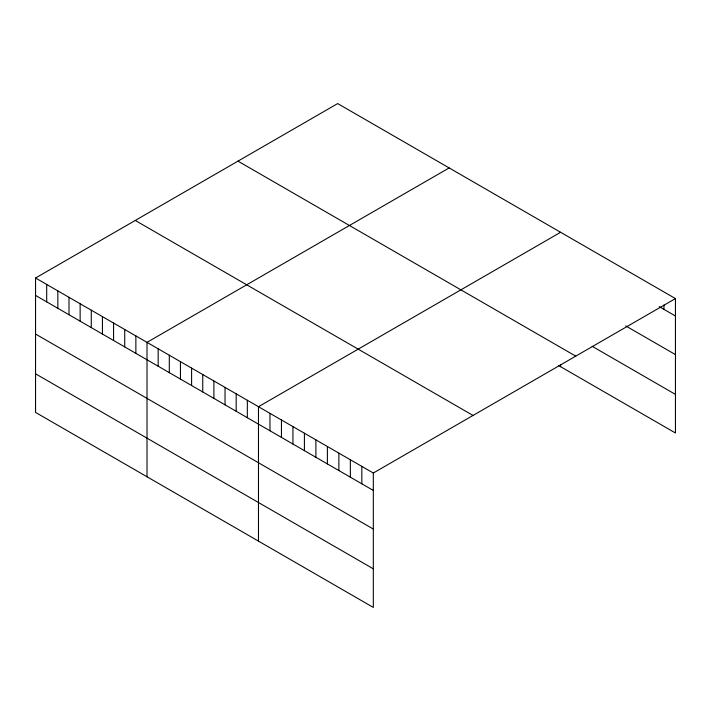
<?xml version="1.0" encoding="UTF-8"?>
<svg xmlns="http://www.w3.org/2000/svg" width="711" height="711" viewBox="0 0 711 711"><rect width="100%" height="100%" fill="white"/><g stroke="black" fill="none" stroke-linecap="round" stroke-linejoin="round"><path stroke-width="1.07" d="M35.55 278.01L373.319 473.019L373.319 607.425L35.55 412.416L35.55 278.01L337.681 103.575L675.45 298.584L675.45 432.99L558.748 365.614M449.139 167.929L147.017 342.355L147.017 476.77M560.606 232.284L258.475 406.71L258.475 541.124M373.319 473.019L675.45 298.584M659.177 306.619L675.45 316.013M625.689 325.887L675.45 354.611M592.192 346.319L675.45 394.392M237.972 161.139L575.75 356.149M135.25 220.446L473.028 415.455M35.55 295.429L373.319 490.439M35.55 334.037L373.319 529.046M35.55 373.808L373.319 568.818M663.967 305.019L663.967 309.383M560.606 364.547L560.606 366.689M361.837 466.389L361.837 483.809M350.354 459.759L350.354 477.179M338.871 453.129L338.871 470.549M327.389 446.499L327.389 463.919M315.897 439.86L315.897 457.289M304.415 433.23L304.415 450.658M292.932 426.6L292.932 444.028M281.449 419.97L281.449 437.398M269.967 413.34L269.967 430.768M247.33 400.275L247.33 417.704M236.185 393.841L236.185 411.269M225.04 387.406L225.04 404.835M213.895 380.972L213.895 398.4M202.751 374.537L202.751 391.957M191.597 368.102L191.597 385.522M180.452 361.668L180.452 379.087M169.307 355.233L169.307 372.653M158.162 348.799L158.162 366.218M135.872 335.921L135.872 353.349M124.718 329.486L124.718 346.915M113.573 323.052L113.573 340.48M102.428 316.617L102.428 334.046M91.284 310.183L91.284 327.611M80.139 303.748L80.139 321.168M68.994 297.314L68.994 314.733M57.84 290.879L57.84 308.298M46.695 284.444L46.695 301.864"/></g></svg>
